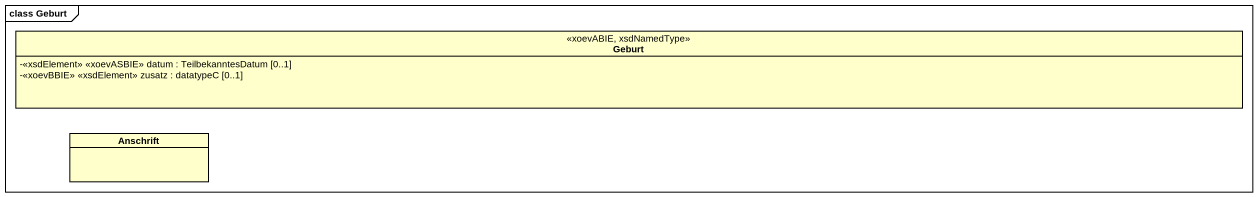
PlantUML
@startuml
mainframe class Geburt
hide circle
hide empty members
skinparam classAttributeIconSize 0
class Geburt <<xoevABIE, xsdNamedType>> {
  -<<xsdElement>> <<xoevASBIE>> datum : TeilbekanntesDatum [0..1]
  -<<xoevBBIE>> <<xsdElement>> zusatz : datatypeC [0..1]
}
class Anschrift
@enduml
